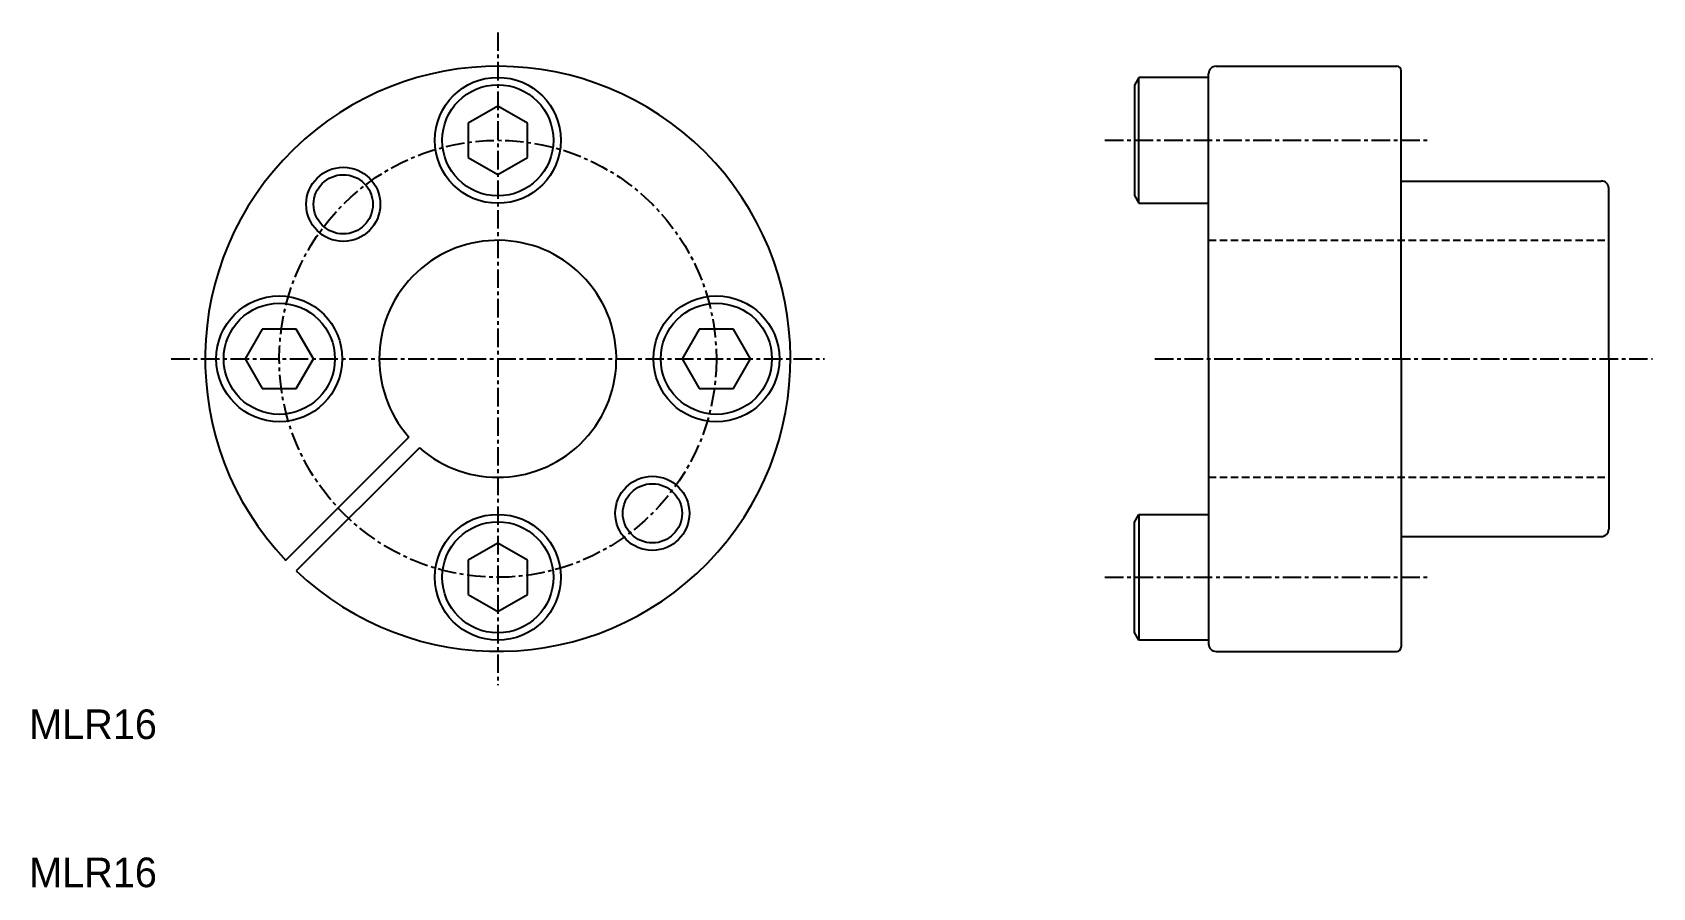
# Model space of a CAD drawing. Extents: x 10 to 120, y 10 to 68.
import ezdxf

# ---------------------------------------------------------------- set-up
doc = ezdxf.new("R2010")
doc.units = 0
doc.linetypes.add('CENTER', pattern=[2, 1.25, -0.25, 0.25, -0.25])
doc.linetypes.add('DASHED', pattern=[0.75, 0.5, -0.25])
doc.layers.get('0').update_dxf_attribs({"linetype": 'CONTINUOUS'})
doc.layers.add('CENTER', color=1, linetype='CENTER')

msp = doc.modelspace()

# ---------------------------------------------------------------- linework, layer by layer
at = {"color": 7, "linetype": 'CONTINUOUS'}
for p, q in [((84.9, 64.67), (84.6, 64.15)), ((89.6, 64.67), (84.9, 64.67)), ((84.9, 56.17), (84.9, 64.67)), ((89.6, 45.67), (89.6, 64.92)), ((89.6, 56.17), (89.6, 64.67)), ((90.1, 65.42), (102.3, 65.42)), ((102.6, 45.67), (102.6, 65.12)), ((84.6, 64.15), (84.6, 56.69)), ((102.6, 57.67), (116.1, 57.67)), ((116.6, 45.67), (116.6, 57.17)), ((84.6, 56.69), (84.9, 56.17)), ((84.9, 56.17), (89.6, 56.17)), ((89.6, 45.67), (89.6, 26.42)), ((102.6, 45.67), (102.6, 26.22)), ((116.6, 45.67), (116.6, 34.17)), ((35.63, 40.37), (27.31, 32.06)), ((36.34, 39.67), (28.02, 31.35)), ((84.6, 34.65), (84.9, 35.17)), ((84.9, 35.17), (89.6, 35.17)), ((84.9, 35.17), (84.9, 26.67)), ((89.6, 35.17), (89.6, 26.67)), ((84.6, 27.19), (84.6, 34.65)), ((102.6, 33.67), (116.1, 33.67)), ((84.9, 26.67), (84.6, 27.19)), ((89.6, 26.67), (84.9, 26.67)), ((90.1, 25.92), (102.3, 25.92))]:
    msp.add_line(p, q, dxfattribs=at)
at = {"color": 0}
for p, q in [((41.63, 62.73), (39.63, 61.57)), ((43.63, 61.57), (41.63, 62.73)), ((39.63, 61.57), (39.63, 59.26)), ((43.63, 59.26), (43.63, 61.57)), ((39.63, 59.26), (41.63, 58.11)), ((41.63, 58.11), (43.63, 59.26)), ((25.72, 47.67), (24.57, 45.67)), ((28.03, 47.67), (25.72, 47.67)), ((29.19, 45.67), (28.03, 47.67)), ((55.22, 47.67), (54.07, 45.67)), ((57.53, 47.67), (55.22, 47.67)), ((58.69, 45.67), (57.53, 47.67)), ((24.57, 45.67), (25.72, 43.67)), ((28.03, 43.67), (29.19, 45.67)), ((54.07, 45.67), (55.22, 43.67)), ((57.53, 43.67), (58.69, 45.67)), ((25.72, 43.67), (28.03, 43.67)), ((55.22, 43.67), (57.53, 43.67)), ((41.63, 33.23), (39.63, 32.07)), ((43.63, 32.07), (41.63, 33.23)), ((39.63, 32.07), (39.63, 29.76)), ((43.63, 29.76), (43.63, 32.07)), ((39.63, 29.76), (41.63, 28.61)), ((41.63, 28.61), (43.63, 29.76))]:
    msp.add_line(p, q, dxfattribs=at)
at = {"color": 3, "linetype": 'DASHED'}
for p, q in [((89.6, 53.67), (116.6, 53.67)), ((89.6, 37.67), (116.6, 37.67))]:
    msp.add_line(p, q, dxfattribs=at)
at = {"color": 0}
for centre, radius in [((41.63, 60.42), 4.25), ((41.63, 60.42), 3.75), ((26.88, 45.67), 4.25), ((26.88, 45.67), 3.75), ((56.38, 45.67), 4.25), ((56.38, 45.67), 3.75), ((41.63, 30.92), 4.25), ((41.63, 30.92), 3.75)]:
    msp.add_circle(centre, radius, dxfattribs=at)
at = {"color": 3, "linetype": 'CONTINUOUS'}
for centre in [(31.2, 56.1), (52.06, 35.24)]:
    msp.add_circle(centre, 2.5, dxfattribs=at)
at = {"color": 7, "linetype": 'CONTINUOUS'}
for centre in [(31.2, 56.1), (52.06, 35.24)]:
    msp.add_circle(centre, 2, dxfattribs=at)
for centre, radius, start, end in [((41.63, 45.67), 19.75, 226.4507, 223.5493), ((90.1, 64.92), 0.5, 90, 180), ((102.3, 65.12), 0.3, 0, 90), ((116.1, 57.17), 0.5, 0, 90), ((41.63, 45.67), 8, 228.5833, 221.4167), ((116.1, 34.17), 0.5, 270, 0), ((90.1, 26.42), 0.5, 180, 270), ((102.3, 26.22), 0.3, 270, 0)]:
    msp.add_arc(centre, radius, start, end, dxfattribs=at)
at = {"layer": 'CENTER', "color": 1, "linetype": 'CENTER'}
for p, q in [((41.63, 67.71), (41.63, 23.63)), ((82.6, 60.42), (104.6, 60.42)), ((19.59, 45.67), (63.67, 45.67)), ((85.98, 45.67), (119.56, 45.67)), ((82.6, 30.92), (104.6, 30.92))]:
    msp.add_line(p, q, dxfattribs=at)
msp.add_circle((41.63, 45.67), 14.75, dxfattribs=at)

# ---------------------------------------------------------------- texts
at = {"color": 7, "linetype": 'CONTINUOUS'}
for p in [(10, 20), (10, 10)]:
    msp.add_text('MLR16', height=2, dxfattribs=at).set_placement(p)

doc.saveas('drawing.dxf')
